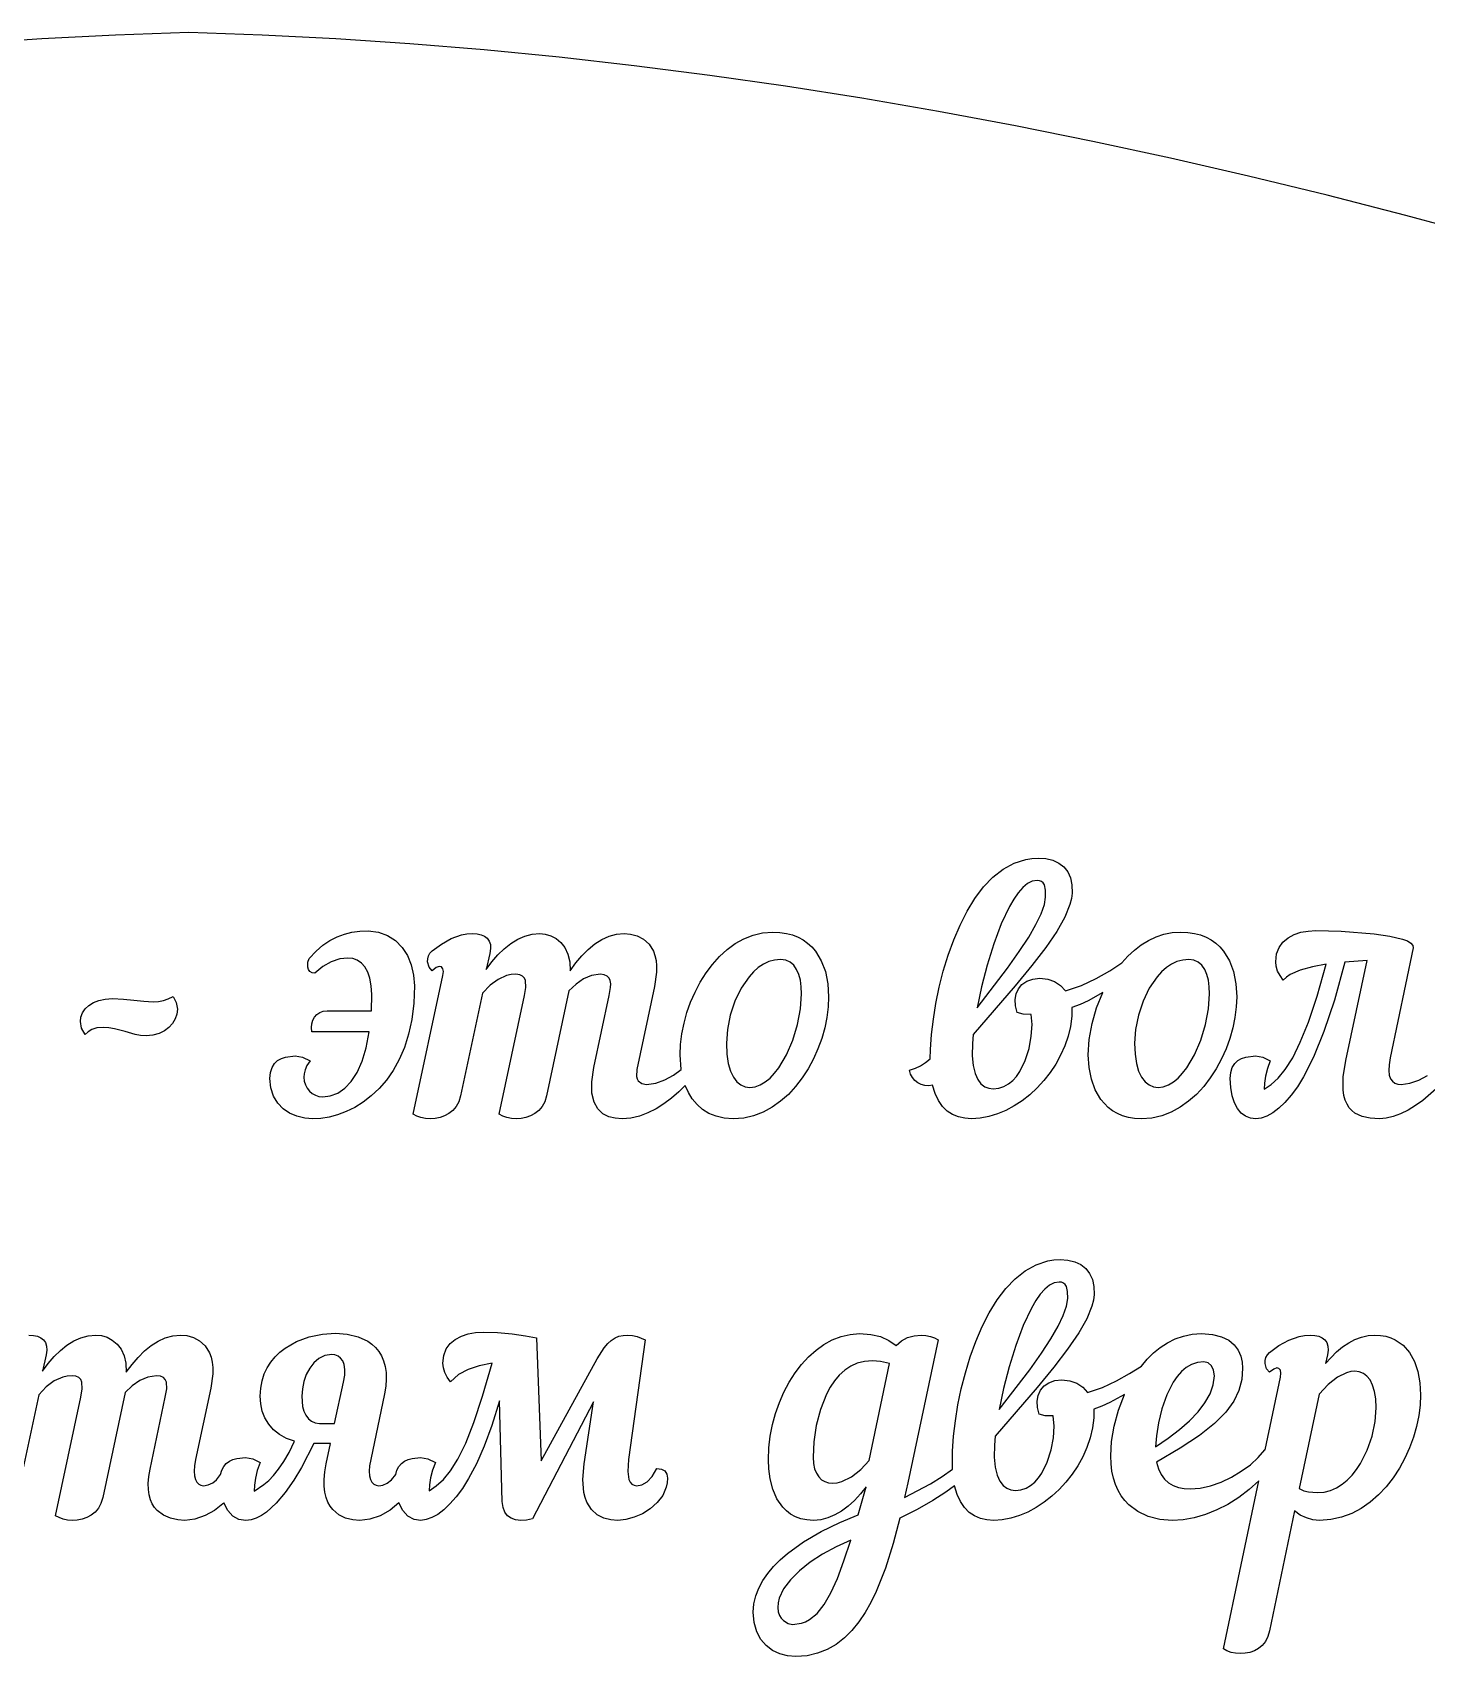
# Model space of a CAD drawing. Extents: x 1222 to 3994, y 2320 to 3800.
# Drawn here: x 2343.65 to 2376.34, y 3644.94 to 3683.01 of the extents above; entities that cross this region are included whole.
import ezdxf

# ---------------------------------------------------------------- set-up
doc = ezdxf.new("R2010")
doc.units = 0
doc.layers.add('____________', color=18, linetype='CONTINUOUS')

msp = doc.modelspace()

# ---------------------------------------------------------------- linework, layer by layer
at = {"layer": '____________'}
for points in [[(2377.711, 3678.22), (2375.854, 3678.723), (2374.007, 3679.199), (2372.167, 3679.647), (2370.337, 3680.067), (2368.515, 3680.46), (2366.701, 3680.825), (2364.896, 3681.162), (2363.1, 3681.471), (2361.312, 3681.753), (2359.533, 3682.008), (2357.763, 3682.234), (2356.001, 3682.433), (2354.247, 3682.605), (2352.502, 3682.748), (2350.766, 3682.864), (2349.038, 3682.952), (2347.319, 3683.013), (2345.6, 3682.952), (2343.873, 3682.864), (2342.136, 3682.748)], [(2376.564, 3658.245), (2376.248, 3657.973), (2376.078, 3657.854), (2375.904, 3657.751), (2375.73, 3657.665), (2375.557, 3657.601), (2375.39, 3657.56), (2375.232, 3657.546), (2375.018, 3657.559), (2374.825, 3657.601), (2374.659, 3657.681), (2374.589, 3657.737), (2374.527, 3657.805), (2374.475, 3657.887), (2374.433, 3657.983), (2374.402, 3658.094), (2374.384, 3658.221), (2374.386, 3658.527), (2374.444, 3658.909), (2374.944, 3661.255), (2374.419, 3661.221), (2374.176, 3660.326), (2373.933, 3659.589), (2373.691, 3658.994), (2373.454, 3658.528), (2373.309, 3658.297), (2373.163, 3658.097), (2373.017, 3657.93), (2372.873, 3657.793), (2372.731, 3657.686), (2372.593, 3657.61), (2372.461, 3657.564), (2372.336, 3657.546), (2372.211, 3657.559), (2372.096, 3657.604), (2371.993, 3657.679), (2371.905, 3657.785), (2371.834, 3657.921), (2371.78, 3658.084), (2371.746, 3658.276), (2371.735, 3658.494), (2371.748, 3658.634), (2371.783, 3658.748), (2371.84, 3658.839), (2371.914, 3658.909), (2372.002, 3658.96), (2372.103, 3658.994), (2372.327, 3659.019), (2372.498, 3658.989), (2372.675, 3658.901), (2372.606, 3658.721), (2372.561, 3658.545), (2372.538, 3658.382), (2372.531, 3658.24), (2372.695, 3658.353), (2372.859, 3658.5), (2373.026, 3658.701), (2373.199, 3658.975), (2373.378, 3659.34), (2373.568, 3659.814), (2373.77, 3660.418), (2373.987, 3661.17), (2373.66, 3661.11), (2373.375, 3661.031), (2373.144, 3660.928), (2373.053, 3660.866), (2372.979, 3660.797), (2372.902, 3660.902), (2372.846, 3661.01), (2372.813, 3661.12), (2372.802, 3661.229), (2372.822, 3661.411), (2372.881, 3661.564), (2372.972, 3661.69), (2373.091, 3661.79), (2373.232, 3661.865), (2373.391, 3661.917), (2373.563, 3661.948), (2373.741, 3661.957), (2374.333, 3661.941), (2375.11, 3661.881), (2375.475, 3661.828), (2375.774, 3661.757), (2375.887, 3661.714), (2375.971, 3661.666), (2376.019, 3661.611), (2376.027, 3661.551), (2375.486, 3658.977), (2375.458, 3658.814), (2375.451, 3658.679), (2375.463, 3658.57), (2375.492, 3658.486), (2375.536, 3658.424), (2375.593, 3658.382), (2375.661, 3658.358), (2375.74, 3658.35), (2375.948, 3658.378), (2376.159, 3658.453), (2376.359, 3658.561)], [(2343.567, 3652.475), (2343.675, 3652.468), (2343.77, 3652.447), (2343.85, 3652.412), (2343.913, 3652.362), (2343.959, 3652.298), (2343.985, 3652.217), (2343.99, 3652.121), (2343.973, 3652.009), (2343.889, 3651.628), (2344.022, 3651.808), (2344.163, 3651.971), (2344.31, 3652.115), (2344.464, 3652.239), (2344.625, 3652.338), (2344.791, 3652.413), (2344.964, 3652.459), (2345.142, 3652.475), (2345.273, 3652.462), (2345.403, 3652.423), (2345.526, 3652.357), (2345.637, 3652.264), (2345.731, 3652.143), (2345.801, 3651.992), (2345.844, 3651.813), (2345.853, 3651.603), (2345.989, 3651.786), (2346.132, 3651.953), (2346.282, 3652.102), (2346.437, 3652.229), (2346.599, 3652.333), (2346.767, 3652.41), (2346.942, 3652.458), (2347.123, 3652.475), (2347.272, 3652.462), (2347.426, 3652.419), (2347.573, 3652.342), (2347.704, 3652.224), (2347.806, 3652.059), (2347.843, 3651.958), (2347.869, 3651.842), (2347.883, 3651.713), (2347.882, 3651.568), (2347.834, 3651.23), (2347.478, 3649.562), (2347.453, 3649.412), (2347.445, 3649.283), (2347.452, 3649.177), (2347.473, 3649.091), (2347.507, 3649.026), (2347.551, 3648.98), (2347.604, 3648.953), (2347.665, 3648.944), (2347.777, 3648.962), (2347.88, 3649.011), (2347.969, 3649.084), (2348.042, 3649.172), (2348.065, 3649.206), (2348.094, 3649.311), (2348.139, 3649.397), (2348.199, 3649.466), (2348.271, 3649.52), (2348.355, 3649.559), (2348.446, 3649.585), (2348.647, 3649.604), (2348.817, 3649.574), (2348.994, 3649.486), (2348.925, 3649.302), (2348.881, 3649.123), (2348.857, 3648.958), (2348.85, 3648.817), (2349.078, 3648.969), (2349.193, 3649.066), (2349.308, 3649.185), (2349.426, 3649.331), (2349.547, 3649.51), (2349.67, 3649.726), (2349.798, 3649.985), (2349.608, 3650.052), (2349.444, 3650.144), (2349.306, 3650.256), (2349.193, 3650.388), (2349.106, 3650.535), (2349.043, 3650.695), (2349.006, 3650.866), (2348.994, 3651.044), (2349.005, 3651.231), (2349.037, 3651.404), (2349.088, 3651.563), (2349.157, 3651.71), (2349.242, 3651.843), (2349.341, 3651.964), (2349.453, 3652.072), (2349.576, 3652.168), (2349.848, 3652.323), (2350.144, 3652.432), (2350.451, 3652.496), (2350.755, 3652.517), (2351.034, 3652.497), (2351.29, 3652.436), (2351.514, 3652.333), (2351.612, 3652.264), (2351.699, 3652.184), (2351.775, 3652.092), (2351.838, 3651.987), (2351.888, 3651.871), (2351.924, 3651.742), (2351.945, 3651.6), (2351.949, 3651.445), (2351.937, 3651.277), (2351.907, 3651.095), (2351.585, 3649.562), (2351.559, 3649.412), (2351.551, 3649.283), (2351.558, 3649.177), (2351.58, 3649.091), (2351.613, 3649.026), (2351.657, 3648.98), (2351.711, 3648.953), (2351.771, 3648.944), (2351.869, 3648.958), (2351.973, 3649.003), (2352.075, 3649.083), (2352.171, 3649.206), (2352.2, 3649.311), (2352.245, 3649.397), (2352.305, 3649.466), (2352.378, 3649.52), (2352.461, 3649.559), (2352.553, 3649.585), (2352.753, 3649.604), (2352.924, 3649.574), (2353.1, 3649.486), (2353.031, 3649.307), (2352.987, 3649.13), (2352.963, 3648.967), (2352.956, 3648.825), (2353.121, 3648.938), (2353.287, 3649.086), (2353.455, 3649.29), (2353.63, 3649.567), (2353.812, 3649.939), (2354.004, 3650.425), (2354.209, 3651.043), (2354.43, 3651.814), (2354.127, 3651.757), (2353.867, 3651.671), (2353.644, 3651.549), (2353.456, 3651.382), (2353.378, 3651.487), (2353.323, 3651.595), (2353.289, 3651.705), (2353.278, 3651.814), (2353.299, 3651.996), (2353.357, 3652.149), (2353.448, 3652.275), (2353.567, 3652.375), (2353.709, 3652.45), (2353.868, 3652.502), (2354.039, 3652.533), (2354.218, 3652.542), (2354.555, 3652.532), (2354.898, 3652.503), (2355.215, 3652.46), (2355.471, 3652.407), (2355.581, 3649.528), (2356.893, 3651.916), (2357.06, 3652.178), (2357.141, 3652.275), (2357.225, 3652.351), (2357.312, 3652.407), (2357.404, 3652.446), (2357.504, 3652.468), (2357.613, 3652.475), (2357.725, 3652.467), (2357.832, 3652.445), (2358.019, 3652.365), (2357.63, 3649.562), (2357.61, 3649.28), (2357.637, 3649.088), (2357.667, 3649.024), (2357.707, 3648.979), (2357.757, 3648.953), (2357.816, 3648.944), (2357.937, 3648.965), (2358.063, 3649.033), (2358.184, 3649.158), (2358.29, 3649.35), (2358.398, 3649.335), (2358.478, 3649.29), (2358.527, 3649.218), (2358.544, 3649.122), (2358.537, 3649.013), (2358.514, 3648.909), (2358.429, 3648.717), (2358.3, 3648.548), (2358.138, 3648.404), (2357.954, 3648.288), (2357.759, 3648.203), (2357.562, 3648.15), (2357.376, 3648.131), (2357.214, 3648.143), (2357.051, 3648.184), (2356.896, 3648.262), (2356.76, 3648.383), (2356.652, 3648.556), (2356.611, 3648.664), (2356.581, 3648.788), (2356.556, 3649.087), (2356.589, 3649.46), (2356.809, 3650.908), (2355.378, 3648.165), (2355.234, 3648.137), (2355.101, 3648.13), (2354.982, 3648.144), (2354.879, 3648.181), (2354.794, 3648.241), (2354.729, 3648.326), (2354.686, 3648.436), (2354.667, 3648.571), (2354.607, 3650.934), (2354.425, 3650.358), (2354.243, 3649.868), (2354.062, 3649.456), (2353.879, 3649.113), (2353.735, 3648.882), (2353.589, 3648.682), (2353.443, 3648.515), (2353.298, 3648.378), (2353.156, 3648.272), (2353.018, 3648.195), (2352.886, 3648.149), (2352.762, 3648.131), (2352.6, 3648.155), (2352.457, 3648.231), (2352.338, 3648.36), (2352.246, 3648.539), (2352.041, 3648.367), (2351.806, 3648.239), (2351.563, 3648.159), (2351.331, 3648.131), (2351.166, 3648.144), (2350.997, 3648.185), (2350.835, 3648.264), (2350.693, 3648.386), (2350.632, 3648.466), (2350.58, 3648.56), (2350.539, 3648.668), (2350.51, 3648.792), (2350.495, 3648.932), (2350.494, 3649.09), (2350.51, 3649.266), (2350.543, 3649.46), (2350.645, 3649.935), (2350.247, 3649.935), (2349.959, 3649.373), (2349.78, 3649.075), (2349.581, 3648.788), (2349.367, 3648.533), (2349.139, 3648.326), (2349.021, 3648.247), (2348.901, 3648.186), (2348.779, 3648.147), (2348.655, 3648.131), (2348.494, 3648.155), (2348.351, 3648.231), (2348.231, 3648.36), (2348.139, 3648.539), (2348.12, 3648.519), (2347.926, 3648.361), (2347.706, 3648.242), (2347.459, 3648.159), (2347.224, 3648.131), (2347.059, 3648.142), (2346.889, 3648.18), (2346.725, 3648.25), (2346.58, 3648.361), (2346.518, 3648.433), (2346.464, 3648.518), (2346.421, 3648.616), (2346.39, 3648.728), (2346.372, 3648.855), (2346.368, 3648.997), (2346.381, 3649.157), (2346.412, 3649.333), (2346.767, 3651.018), (2346.803, 3651.211), (2346.796, 3651.37), (2346.769, 3651.431), (2346.723, 3651.478), (2346.656, 3651.508), (2346.564, 3651.518), (2346.358, 3651.49), (2346.17, 3651.412), (2345.995, 3651.289), (2345.827, 3651.128), (2345.302, 3648.665), (2345.26, 3648.53), (2345.199, 3648.417), (2345.121, 3648.325), (2345.029, 3648.252), (2344.928, 3648.197), (2344.819, 3648.16), (2344.706, 3648.138), (2344.591, 3648.131), (2344.479, 3648.139), (2344.373, 3648.161), (2344.277, 3648.196), (2344.193, 3648.241), (2344.786, 3651.018), (2344.819, 3651.211), (2344.811, 3651.37), (2344.786, 3651.431), (2344.741, 3651.478), (2344.674, 3651.508), (2344.583, 3651.518), (2344.471, 3651.51), (2344.365, 3651.487), (2344.165, 3651.399), (2343.979, 3651.261), (2343.804, 3651.078), (2343.287, 3648.665)]]:
    msp.add_lwpolyline(points, dxfattribs=at)
for points in [[(2369.195, 3661.204), (2369.336, 3661.358), (2369.488, 3661.498), (2369.648, 3661.621), (2369.818, 3661.725), (2369.995, 3661.809), (2370.181, 3661.872), (2370.375, 3661.91), (2370.575, 3661.923), (2370.742, 3661.916), (2370.896, 3661.892), (2371.039, 3661.855), (2371.169, 3661.803), (2371.288, 3661.739), (2371.396, 3661.663), (2371.492, 3661.575), (2371.577, 3661.477), (2371.715, 3661.252), (2371.812, 3660.995), (2371.869, 3660.711), (2371.887, 3660.408), (2371.877, 3660.168), (2371.846, 3659.923), (2371.795, 3659.675), (2371.725, 3659.429), (2371.637, 3659.185), (2371.531, 3658.948), (2371.408, 3658.72), (2371.268, 3658.504), (2371.113, 3658.303), (2370.943, 3658.119), (2370.76, 3657.956), (2370.562, 3657.816), (2370.352, 3657.702), (2370.13, 3657.617), (2369.896, 3657.564), (2369.652, 3657.546), (2369.494, 3657.554), (2369.348, 3657.578), (2369.213, 3657.616), (2369.09, 3657.668), (2368.977, 3657.733), (2368.875, 3657.81), (2368.703, 3657.997), (2368.571, 3658.221), (2368.479, 3658.475), (2368.425, 3658.752), (2368.407, 3659.045), (2368.43, 3659.407), (2368.496, 3659.777), (2368.603, 3660.145), (2368.749, 3660.503), (2368.404, 3660.311), (2368.214, 3660.225), (2368.018, 3660.154), (2368.018, 3659.951), (2367.987, 3659.713), (2367.932, 3659.48), (2367.855, 3659.254), (2367.759, 3659.036), (2367.644, 3658.826), (2367.513, 3658.628), (2367.367, 3658.442), (2367.207, 3658.269), (2367.037, 3658.111), (2366.857, 3657.97), (2366.669, 3657.846), (2366.475, 3657.742), (2366.277, 3657.658), (2366.076, 3657.597), (2365.874, 3657.559), (2365.673, 3657.546), (2365.513, 3657.557), (2365.363, 3657.589), (2365.226, 3657.646), (2365.101, 3657.727), (2364.991, 3657.835), (2364.897, 3657.971), (2364.819, 3658.137), (2364.758, 3658.334), (2364.666, 3658.321), (2364.576, 3658.326), (2364.49, 3658.349), (2364.411, 3658.387), (2364.342, 3658.442), (2364.285, 3658.511), (2364.242, 3658.594), (2364.216, 3658.689), (2364.354, 3658.73), (2364.477, 3658.789), (2364.59, 3658.863), (2364.699, 3658.952), (2364.708, 3659.172), (2364.732, 3659.518), (2364.775, 3659.88), (2364.835, 3660.252), (2364.913, 3660.63), (2365.008, 3661.008), (2365.121, 3661.38), (2365.252, 3661.742), (2365.401, 3662.088), (2365.567, 3662.414), (2365.751, 3662.713), (2365.953, 3662.98), (2366.173, 3663.21), (2366.411, 3663.399), (2366.666, 3663.54), (2366.94, 3663.628), (2367.083, 3663.651), (2367.231, 3663.659), (2367.415, 3663.646), (2367.578, 3663.607), (2367.718, 3663.542), (2367.835, 3663.452), (2367.926, 3663.336), (2367.989, 3663.195), (2368.023, 3663.029), (2368.026, 3662.838), (2368.011, 3662.708), (2367.978, 3662.571), (2367.859, 3662.273), (2367.671, 3661.939), (2367.413, 3661.563), (2367.087, 3661.138), (2366.693, 3660.66), (2365.707, 3659.519), (2365.69, 3659.307), (2365.687, 3659.023), (2365.709, 3658.792), (2365.753, 3658.608), (2365.815, 3658.467), (2365.891, 3658.365), (2365.98, 3658.298), (2366.078, 3658.26), (2366.181, 3658.249), (2366.31, 3658.262), (2366.429, 3658.301), (2366.538, 3658.362), (2366.636, 3658.443), (2366.725, 3658.541), (2366.803, 3658.653), (2366.93, 3658.911), (2367.019, 3659.196), (2367.071, 3659.485), (2367.088, 3659.758), (2367.07, 3659.993), (2366.879, 3659.998), (2366.74, 3660.035), (2366.699, 3660.191), (2366.691, 3660.34), (2366.714, 3660.476), (2366.768, 3660.596), (2366.852, 3660.697), (2366.965, 3660.774), (2367.105, 3660.822), (2367.273, 3660.84), (2367.455, 3660.82), (2367.618, 3660.761), (2367.759, 3660.668), (2367.874, 3660.543), (2368.245, 3660.673), (2368.592, 3660.835), (2368.91, 3661.017), (2369.195, 3661.204), (2369.195, 3661.204)], [(2367.205, 3663.134), (2367.093, 3663.115), (2366.982, 3663.058), (2366.873, 3662.967), (2366.765, 3662.846), (2366.661, 3662.697), (2366.559, 3662.523), (2366.366, 3662.116), (2366.19, 3661.649), (2366.035, 3661.148), (2365.904, 3660.638), (2365.8, 3660.145), (2366.515, 3661.077), (2366.789, 3661.464), (2367.011, 3661.804), (2367.181, 3662.099), (2367.302, 3662.352), (2367.378, 3662.566), (2367.408, 3662.745), (2367.405, 3662.909), (2367.377, 3663.032), (2367.35, 3663.076), (2367.313, 3663.108), (2367.265, 3663.127), (2367.205, 3663.134)], [(2350.458, 3658.063), (2350.637, 3658.084), (2350.811, 3658.149), (2350.976, 3658.261), (2351.128, 3658.421), (2351.265, 3658.632), (2351.383, 3658.895), (2351.48, 3659.212), (2351.55, 3659.587), (2350.204, 3659.587), (2350.197, 3659.683), (2350.205, 3659.774), (2350.229, 3659.857), (2350.268, 3659.931), (2350.321, 3659.991), (2350.388, 3660.038), (2350.467, 3660.067), (2350.56, 3660.078), (2351.601, 3660.078), (2351.61, 3660.459), (2351.598, 3660.663), (2351.566, 3660.839), (2351.515, 3660.986), (2351.448, 3661.105), (2351.365, 3661.197), (2351.27, 3661.262), (2351.165, 3661.301), (2351.051, 3661.314), (2350.859, 3661.292), (2350.658, 3661.225), (2350.459, 3661.114), (2350.272, 3660.958), (2350.208, 3660.97), (2350.16, 3661), (2350.128, 3661.046), (2350.11, 3661.1), (2350.109, 3661.215), (2350.145, 3661.305), (2350.304, 3661.476), (2350.464, 3661.617), (2350.627, 3661.728), (2350.794, 3661.814), (2350.966, 3661.877), (2351.144, 3661.919), (2351.33, 3661.942), (2351.525, 3661.949), (2351.766, 3661.922), (2351.98, 3661.844), (2352.166, 3661.722), (2352.321, 3661.563), (2352.444, 3661.37), (2352.535, 3661.152), (2352.59, 3660.914), (2352.609, 3660.662), (2352.593, 3660.253), (2352.546, 3659.877), (2352.472, 3659.532), (2352.373, 3659.218), (2352.251, 3658.934), (2352.11, 3658.679), (2351.953, 3658.452), (2351.781, 3658.253), (2351.598, 3658.081), (2351.407, 3657.934), (2351.209, 3657.812), (2351.009, 3657.714), (2350.808, 3657.639), (2350.609, 3657.587), (2350.415, 3657.556), (2350.23, 3657.546), (2350.038, 3657.561), (2349.854, 3657.604), (2349.684, 3657.677), (2349.532, 3657.779), (2349.405, 3657.912), (2349.307, 3658.075), (2349.244, 3658.269), (2349.222, 3658.494), (2349.235, 3658.634), (2349.271, 3658.748), (2349.327, 3658.839), (2349.401, 3658.909), (2349.489, 3658.96), (2349.59, 3658.994), (2349.815, 3659.019), (2349.985, 3658.989), (2350.162, 3658.901), (2350.089, 3658.797), (2350.045, 3658.694), (2350.024, 3658.6), (2350.018, 3658.52), (2350.027, 3658.427), (2350.053, 3658.341), (2350.095, 3658.263), (2350.149, 3658.196), (2350.215, 3658.14), (2350.289, 3658.098), (2350.371, 3658.072), (2350.458, 3658.063)], [(2358.865, 3658.703), (2358.84, 3659.045), (2358.85, 3659.288), (2358.881, 3659.535), (2358.931, 3659.785), (2358.999, 3660.034), (2359.085, 3660.279), (2359.189, 3660.517), (2359.309, 3660.747), (2359.445, 3660.964), (2359.595, 3661.166), (2359.76, 3661.35), (2359.938, 3661.513), (2360.13, 3661.653), (2360.333, 3661.767), (2360.547, 3661.852), (2360.773, 3661.905), (2361.008, 3661.923), (2361.175, 3661.916), (2361.329, 3661.892), (2361.471, 3661.855), (2361.602, 3661.803), (2361.721, 3661.739), (2361.828, 3661.663), (2361.925, 3661.575), (2362.01, 3661.477), (2362.148, 3661.252), (2362.245, 3660.995), (2362.301, 3660.711), (2362.32, 3660.408), (2362.309, 3660.168), (2362.278, 3659.923), (2362.228, 3659.675), (2362.158, 3659.429), (2362.069, 3659.185), (2361.963, 3658.948), (2361.84, 3658.72), (2361.701, 3658.504), (2361.546, 3658.303), (2361.376, 3658.119), (2361.192, 3657.956), (2360.995, 3657.816), (2360.785, 3657.702), (2360.562, 3657.617), (2360.329, 3657.564), (2360.085, 3657.546), (2359.873, 3657.561), (2359.683, 3657.604), (2359.513, 3657.673), (2359.364, 3657.766), (2359.234, 3657.88), (2359.124, 3658.014), (2359.032, 3658.164), (2358.959, 3658.329), (2358.805, 3658.174), (2358.638, 3658.028), (2358.46, 3657.895), (2358.274, 3657.778), (2358.081, 3657.682), (2357.883, 3657.609), (2357.681, 3657.562), (2357.477, 3657.546), (2357.318, 3657.557), (2357.165, 3657.595), (2357.026, 3657.665), (2356.909, 3657.776), (2356.821, 3657.933), (2356.771, 3658.143), (2356.767, 3658.412), (2356.817, 3658.748), (2357.172, 3660.433), (2357.208, 3660.626), (2357.211, 3660.71), (2357.201, 3660.785), (2357.174, 3660.846), (2357.128, 3660.893), (2357.061, 3660.922), (2356.969, 3660.933), (2356.763, 3660.905), (2356.575, 3660.827), (2356.4, 3660.704), (2356.232, 3660.543), (2355.707, 3658.08), (2355.665, 3657.945), (2355.603, 3657.832), (2355.526, 3657.74), (2355.434, 3657.667), (2355.333, 3657.612), (2355.224, 3657.575), (2355.111, 3657.553), (2354.996, 3657.546), (2354.884, 3657.554), (2354.778, 3657.576), (2354.682, 3657.61), (2354.598, 3657.656), (2355.191, 3660.433), (2355.224, 3660.626), (2355.216, 3660.785), (2355.191, 3660.846), (2355.146, 3660.893), (2355.079, 3660.922), (2354.988, 3660.933), (2354.876, 3660.925), (2354.77, 3660.902), (2354.57, 3660.814), (2354.384, 3660.676), (2354.209, 3660.493), (2353.692, 3658.08), (2353.65, 3657.945), (2353.588, 3657.832), (2353.511, 3657.74), (2353.419, 3657.667), (2353.318, 3657.612), (2353.209, 3657.575), (2353.096, 3657.553), (2352.981, 3657.546), (2352.869, 3657.554), (2352.763, 3657.576), (2352.667, 3657.61), (2352.583, 3657.656), (2353.277, 3660.907), (2353.289, 3660.998), (2353.276, 3661.064), (2353.243, 3661.105), (2353.193, 3661.119), (2353.121, 3661.094), (2353.023, 3661.017), (2352.953, 3661.1), (2352.919, 3661.225), (2352.92, 3661.294), (2352.937, 3661.363), (2352.97, 3661.427), (2353.023, 3661.483), (2353.243, 3661.643), (2353.472, 3661.772), (2353.714, 3661.858), (2353.841, 3661.881), (2353.972, 3661.89), (2354.08, 3661.883), (2354.175, 3661.862), (2354.254, 3661.827), (2354.318, 3661.777), (2354.363, 3661.713), (2354.39, 3661.632), (2354.395, 3661.536), (2354.378, 3661.424), (2354.293, 3661.043), (2354.427, 3661.223), (2354.568, 3661.386), (2354.715, 3661.53), (2354.869, 3661.654), (2355.03, 3661.753), (2355.196, 3661.828), (2355.368, 3661.874), (2355.547, 3661.89), (2355.678, 3661.877), (2355.808, 3661.838), (2355.931, 3661.772), (2356.042, 3661.679), (2356.135, 3661.558), (2356.206, 3661.407), (2356.249, 3661.228), (2356.258, 3661.017), (2356.394, 3661.201), (2356.537, 3661.368), (2356.686, 3661.517), (2356.842, 3661.644), (2357.004, 3661.748), (2357.172, 3661.825), (2357.347, 3661.873), (2357.528, 3661.89), (2357.677, 3661.877), (2357.831, 3661.834), (2357.978, 3661.757), (2358.109, 3661.639), (2358.211, 3661.474), (2358.248, 3661.373), (2358.274, 3661.257), (2358.288, 3661.128), (2358.287, 3660.983), (2358.239, 3660.645), (2357.824, 3658.698), (2357.815, 3658.54), (2357.83, 3658.48), (2357.856, 3658.432), (2357.938, 3658.37), (2358.053, 3658.35), (2358.267, 3658.379), (2358.482, 3658.457), (2358.686, 3658.57), (2358.865, 3658.703)], [(2361.194, 3661.28), (2361.053, 3661.267), (2360.918, 3661.23), (2360.791, 3661.17), (2360.67, 3661.09), (2360.558, 3660.991), (2360.454, 3660.877), (2360.27, 3660.609), (2360.123, 3660.302), (2360.014, 3659.973), (2359.947, 3659.638), (2359.924, 3659.316), (2359.935, 3659.057), (2359.968, 3658.84), (2360.02, 3658.661), (2360.088, 3658.52), (2360.17, 3658.413), (2360.263, 3658.339), (2360.366, 3658.297), (2360.474, 3658.283), (2360.598, 3658.298), (2360.718, 3658.341), (2360.834, 3658.409), (2360.946, 3658.5), (2361.051, 3658.612), (2361.151, 3658.742), (2361.33, 3659.046), (2361.478, 3659.391), (2361.59, 3659.758), (2361.66, 3660.126), (2361.685, 3660.476), (2361.678, 3660.641), (2361.657, 3660.794), (2361.621, 3660.931), (2361.57, 3661.049), (2361.502, 3661.146), (2361.417, 3661.219), (2361.315, 3661.264), (2361.194, 3661.28)], [(2370.761, 3661.28), (2370.62, 3661.267), (2370.485, 3661.23), (2370.358, 3661.17), (2370.238, 3661.09), (2370.125, 3660.991), (2370.021, 3660.877), (2369.837, 3660.609), (2369.69, 3660.302), (2369.581, 3659.973), (2369.514, 3659.638), (2369.491, 3659.316), (2369.503, 3659.057), (2369.536, 3658.84), (2369.587, 3658.661), (2369.655, 3658.52), (2369.737, 3658.413), (2369.831, 3658.339), (2369.933, 3658.297), (2370.042, 3658.283), (2370.165, 3658.298), (2370.286, 3658.341), (2370.402, 3658.409), (2370.513, 3658.5), (2370.619, 3658.612), (2370.719, 3658.742), (2370.898, 3659.046), (2371.046, 3659.391), (2371.157, 3659.758), (2371.228, 3660.126), (2371.252, 3660.476), (2371.245, 3660.641), (2371.224, 3660.794), (2371.188, 3660.931), (2371.137, 3661.049), (2371.069, 3661.146), (2370.984, 3661.219), (2370.882, 3661.264), (2370.761, 3661.28)], [(2345.31, 3659.688), (2345.163, 3659.676), (2345.048, 3659.642), (2344.958, 3659.588), (2344.887, 3659.519), (2344.803, 3659.671), (2344.777, 3659.824), (2344.79, 3659.93), (2344.828, 3660.03), (2344.89, 3660.122), (2344.976, 3660.203), (2345.084, 3660.27), (2345.213, 3660.321), (2345.362, 3660.354), (2345.531, 3660.366), (2345.788, 3660.354), (2346.031, 3660.327), (2346.263, 3660.301), (2346.487, 3660.289), (2346.607, 3660.296), (2346.723, 3660.318), (2346.839, 3660.357), (2346.953, 3660.416), (2347.026, 3660.27), (2347.055, 3660.112), (2347.041, 3659.997), (2347.003, 3659.886), (2346.94, 3659.782), (2346.855, 3659.688), (2346.748, 3659.609), (2346.622, 3659.547), (2346.478, 3659.508), (2346.318, 3659.493), (2346.188, 3659.502), (2346.064, 3659.524), (2345.824, 3659.591), (2345.579, 3659.658), (2345.448, 3659.68), (2345.31, 3659.688)], [(2365.223, 3649.331), (2365.225, 3649.757), (2365.249, 3650.103), (2365.292, 3650.465), (2365.352, 3650.837), (2365.43, 3651.215), (2365.525, 3651.593), (2365.638, 3651.965), (2365.769, 3652.327), (2365.918, 3652.674), (2366.084, 3652.999), (2366.269, 3653.298), (2366.471, 3653.565), (2366.69, 3653.795), (2366.928, 3653.984), (2367.183, 3654.125), (2367.457, 3654.213), (2367.6, 3654.236), (2367.748, 3654.244), (2367.931, 3654.231), (2368.094, 3654.192), (2368.233, 3654.127), (2368.349, 3654.037), (2368.439, 3653.921), (2368.503, 3653.78), (2368.538, 3653.614), (2368.544, 3653.423), (2368.527, 3653.293), (2368.493, 3653.156), (2368.372, 3652.858), (2368.182, 3652.524), (2367.923, 3652.148), (2367.598, 3651.723), (2367.205, 3651.245), (2366.224, 3650.104), (2366.207, 3649.892), (2366.204, 3649.609), (2366.226, 3649.377), (2366.27, 3649.193), (2366.332, 3649.052), (2366.409, 3648.95), (2366.497, 3648.883), (2366.595, 3648.845), (2366.698, 3648.834), (2366.828, 3648.847), (2366.947, 3648.886), (2367.055, 3648.947), (2367.154, 3649.028), (2367.242, 3649.126), (2367.32, 3649.238), (2367.447, 3649.496), (2367.536, 3649.781), (2367.588, 3650.07), (2367.605, 3650.343), (2367.587, 3650.578), (2367.396, 3650.583), (2367.257, 3650.62), (2367.216, 3650.777), (2367.208, 3650.925), (2367.231, 3651.061), (2367.285, 3651.181), (2367.369, 3651.282), (2367.482, 3651.359), (2367.622, 3651.408), (2367.79, 3651.425), (2367.972, 3651.405), (2368.135, 3651.346), (2368.276, 3651.253), (2368.391, 3651.128), (2368.742, 3651.249), (2369.071, 3651.401), (2369.375, 3651.571), (2369.651, 3651.747), (2369.786, 3651.908), (2369.933, 3652.055), (2370.092, 3652.184), (2370.262, 3652.295), (2370.444, 3652.385), (2370.638, 3652.452), (2370.842, 3652.494), (2371.058, 3652.509), (2371.321, 3652.489), (2371.534, 3652.435), (2371.702, 3652.352), (2371.83, 3652.245), (2371.921, 3652.12), (2371.981, 3651.983), (2372.014, 3651.84), (2372.023, 3651.696), (2372.004, 3651.432), (2371.938, 3651.176), (2371.817, 3650.922), (2371.629, 3650.665), (2371.364, 3650.399), (2371.013, 3650.119), (2370.564, 3649.82), (2370.008, 3649.494), (2370.05, 3649.336), (2370.112, 3649.204), (2370.192, 3649.095), (2370.288, 3649.01), (2370.398, 3648.946), (2370.52, 3648.901), (2370.654, 3648.876), (2370.796, 3648.868), (2371.031, 3648.887), (2371.276, 3648.943), (2371.522, 3649.03), (2371.764, 3649.144), (2371.995, 3649.281), (2372.207, 3649.436), (2372.393, 3649.604), (2372.548, 3649.782), (2372.554, 3649.783), (2372.912, 3651.492), (2372.924, 3651.583), (2372.911, 3651.649), (2372.878, 3651.69), (2372.828, 3651.704), (2372.756, 3651.679), (2372.658, 3651.603), (2372.588, 3651.685), (2372.554, 3651.81), (2372.555, 3651.879), (2372.572, 3651.948), (2372.605, 3652.012), (2372.658, 3652.068), (2372.878, 3652.228), (2373.107, 3652.357), (2373.349, 3652.443), (2373.476, 3652.467), (2373.607, 3652.475), (2373.715, 3652.468), (2373.809, 3652.447), (2373.889, 3652.412), (2373.953, 3652.362), (2373.998, 3652.298), (2374.025, 3652.217), (2374.03, 3652.121), (2374.013, 3652.009), (2373.971, 3651.806), (2374.23, 3652.082), (2374.369, 3652.196), (2374.512, 3652.293), (2374.659, 3652.37), (2374.81, 3652.427), (2374.965, 3652.463), (2375.122, 3652.475), (2375.257, 3652.467), (2375.382, 3652.446), (2375.498, 3652.412), (2375.605, 3652.365), (2375.79, 3652.236), (2375.939, 3652.065), (2376.054, 3651.858), (2376.134, 3651.621), (2376.182, 3651.359), (2376.197, 3651.078), (2376.187, 3650.835), (2376.155, 3650.586), (2376.103, 3650.334), (2376.031, 3650.082), (2375.939, 3649.832), (2375.829, 3649.587), (2375.701, 3649.352), (2375.555, 3649.128), (2375.392, 3648.919), (2375.213, 3648.729), (2375.018, 3648.559), (2374.808, 3648.413), (2374.583, 3648.294), (2374.344, 3648.206), (2374.092, 3648.15), (2373.827, 3648.131), (2373.674, 3648.145), (2373.522, 3648.187), (2373.377, 3648.256), (2373.243, 3648.351), (2372.658, 3645.54), (2372.617, 3645.406), (2372.558, 3645.293), (2372.485, 3645.201), (2372.398, 3645.128), (2372.301, 3645.073), (2372.196, 3645.036), (2372.086, 3645.014), (2371.973, 3645.007), (2371.86, 3645.015), (2371.755, 3645.037), (2371.658, 3645.071), (2371.575, 3645.117), (2372.402, 3649.06), (2372.176, 3648.851), (2371.934, 3648.666), (2371.682, 3648.507), (2371.421, 3648.375), (2371.156, 3648.27), (2370.891, 3648.193), (2370.628, 3648.147), (2370.372, 3648.131), (2370.082, 3648.154), (2369.812, 3648.222), (2369.567, 3648.336), (2369.354, 3648.498), (2369.261, 3648.598), (2369.179, 3648.71), (2369.107, 3648.834), (2369.046, 3648.971), (2368.998, 3649.12), (2368.962, 3649.283), (2368.941, 3649.458), (2368.933, 3649.647), (2368.954, 3649.983), (2369.015, 3650.343), (2369.116, 3650.714), (2369.258, 3651.083), (2368.916, 3650.893), (2368.728, 3650.809), (2368.535, 3650.739), (2368.535, 3650.536), (2368.504, 3650.298), (2368.449, 3650.065), (2368.372, 3649.839), (2368.276, 3649.621), (2368.161, 3649.412), (2368.03, 3649.213), (2367.884, 3649.027), (2367.724, 3648.854), (2367.554, 3648.696), (2367.374, 3648.555), (2367.186, 3648.431), (2366.992, 3648.327), (2366.794, 3648.244), (2366.593, 3648.182), (2366.391, 3648.144), (2366.19, 3648.131), (2366.029, 3648.142), (2365.879, 3648.176), (2365.74, 3648.235), (2365.615, 3648.319), (2365.504, 3648.431), (2365.41, 3648.571), (2365.333, 3648.741), (2365.274, 3648.942), (2365.067, 3648.792), (2364.764, 3648.599), (2364.395, 3648.387), (2363.988, 3648.182), (2363.834, 3647.591), (2363.653, 3647.011), (2363.436, 3646.464), (2363.312, 3646.209), (2363.176, 3645.97), (2363.027, 3645.75), (2362.865, 3645.55), (2362.688, 3645.374), (2362.495, 3645.224), (2362.286, 3645.104), (2362.06, 3645.014), (2361.815, 3644.958), (2361.55, 3644.939), (2361.359, 3644.955), (2361.176, 3645.003), (2361.007, 3645.083), (2360.857, 3645.196), (2360.731, 3645.342), (2360.635, 3645.521), (2360.573, 3645.734), (2360.551, 3645.981), (2360.566, 3646.175), (2360.61, 3646.363), (2360.681, 3646.544), (2360.775, 3646.72), (2360.892, 3646.889), (2361.029, 3647.051), (2361.184, 3647.206), (2361.354, 3647.354), (2361.733, 3647.628), (2362.148, 3647.871), (2362.581, 3648.082), (2363.015, 3648.258), (2363.201, 3648.919), (2363.067, 3648.751), (2362.926, 3648.599), (2362.778, 3648.465), (2362.624, 3648.35), (2362.466, 3648.258), (2362.302, 3648.189), (2362.135, 3648.146), (2361.965, 3648.131), (2361.808, 3648.141), (2361.667, 3648.17), (2361.54, 3648.216), (2361.428, 3648.277), (2361.329, 3648.352), (2361.243, 3648.438), (2361.106, 3648.639), (2361.009, 3648.865), (2360.948, 3649.103), (2360.916, 3649.337), (2360.907, 3649.554), (2360.918, 3649.831), (2360.95, 3650.106), (2361.003, 3650.377), (2361.075, 3650.64), (2361.165, 3650.896), (2361.271, 3651.14), (2361.394, 3651.371), (2361.532, 3651.587), (2361.684, 3651.785), (2361.848, 3651.964), (2362.024, 3652.122), (2362.21, 3652.255), (2362.406, 3652.363), (2362.611, 3652.442), (2362.822, 3652.492), (2363.04, 3652.509), (2363.306, 3652.491), (2363.536, 3652.439), (2363.733, 3652.351), (2363.904, 3652.229), (2364.026, 3652.339), (2364.171, 3652.415), (2364.328, 3652.46), (2364.488, 3652.475), (2364.6, 3652.467), (2364.706, 3652.445), (2364.802, 3652.41), (2364.886, 3652.365), (2364.175, 3649.012), (2364.099, 3648.665), (2364.709, 3648.989), (2364.983, 3649.159), (2365.223, 3649.331)], [(2367.722, 3653.719), (2367.61, 3653.7), (2367.499, 3653.643), (2367.39, 3653.552), (2367.282, 3653.431), (2367.178, 3653.282), (2367.076, 3653.108), (2366.883, 3652.701), (2366.707, 3652.234), (2366.552, 3651.733), (2366.421, 3651.224), (2366.317, 3650.73), (2367.033, 3651.662), (2367.307, 3652.049), (2367.528, 3652.389), (2367.698, 3652.684), (2367.819, 3652.937), (2367.895, 3653.151), (2367.926, 3653.33), (2367.922, 3653.494), (2367.894, 3653.617), (2367.867, 3653.661), (2367.83, 3653.693), (2367.783, 3653.713), (2367.722, 3653.719)], [(2349.968, 3651.044), (2349.988, 3650.8), (2350.019, 3650.691), (2350.064, 3650.595), (2350.123, 3650.515), (2350.195, 3650.453), (2350.282, 3650.414), (2350.383, 3650.4), (2350.738, 3650.4), (2350.95, 3651.374), (2350.976, 3651.535), (2350.979, 3651.671), (2350.962, 3651.782), (2350.928, 3651.87), (2350.879, 3651.937), (2350.818, 3651.982), (2350.747, 3652.009), (2350.67, 3652.017), (2350.512, 3651.994), (2350.372, 3651.928), (2350.253, 3651.828), (2350.154, 3651.699), (2350.075, 3651.549), (2350.018, 3651.385), (2349.982, 3651.214), (2349.968, 3651.044)], [(2363.269, 3649.537), (2363.743, 3651.806), (2363.538, 3651.859), (2363.345, 3651.873), (2363.161, 3651.858), (2362.991, 3651.814), (2362.837, 3651.744), (2362.696, 3651.65), (2362.569, 3651.535), (2362.456, 3651.402), (2362.355, 3651.252), (2362.267, 3651.089), (2362.126, 3650.734), (2362.029, 3650.355), (2361.974, 3649.975), (2361.956, 3649.613), (2361.965, 3649.465), (2361.991, 3649.339), (2362.032, 3649.234), (2362.087, 3649.149), (2362.154, 3649.085), (2362.232, 3649.039), (2362.319, 3649.012), (2362.414, 3649.003), (2362.519, 3649.013), (2362.63, 3649.043), (2362.857, 3649.153), (2363.077, 3649.321), (2363.269, 3649.537)], [(2371.117, 3651.848), (2370.967, 3651.832), (2370.829, 3651.787), (2370.704, 3651.715), (2370.59, 3651.621), (2370.488, 3651.506), (2370.397, 3651.375), (2370.245, 3651.075), (2370.132, 3650.748), (2370.053, 3650.419), (2370.005, 3650.114), (2369.983, 3649.858), (2370.278, 3650.055), (2370.545, 3650.258), (2370.78, 3650.465), (2370.981, 3650.675), (2371.143, 3650.887), (2371.263, 3651.099), (2371.337, 3651.31), (2371.363, 3651.518), (2371.345, 3651.652), (2371.294, 3651.756), (2371.217, 3651.824), (2371.117, 3651.848)], [(2374.657, 3651.628), (2374.559, 3651.619), (2374.458, 3651.592), (2374.247, 3651.487), (2374.032, 3651.317), (2373.818, 3651.086), (2373.353, 3648.876), (2373.464, 3648.826), (2373.571, 3648.798), (2373.776, 3648.783), (2373.934, 3648.796), (2374.083, 3648.834), (2374.224, 3648.895), (2374.356, 3648.976), (2374.479, 3649.076), (2374.592, 3649.192), (2374.696, 3649.322), (2374.79, 3649.464), (2374.947, 3649.775), (2375.062, 3650.108), (2375.132, 3650.447), (2375.156, 3650.773), (2375.146, 3650.98), (2375.119, 3651.156), (2375.074, 3651.304), (2375.014, 3651.423), (2374.941, 3651.514), (2374.856, 3651.578), (2374.761, 3651.616), (2374.657, 3651.628)], [(2361.474, 3645.693), (2361.682, 3645.721), (2361.78, 3645.756), (2361.873, 3645.806), (2362.048, 3645.951), (2362.213, 3646.159), (2362.37, 3646.431), (2362.524, 3646.772), (2362.679, 3647.182), (2362.837, 3647.666), (2362.496, 3647.514), (2362.177, 3647.342), (2361.887, 3647.153), (2361.633, 3646.951), (2361.422, 3646.74), (2361.263, 3646.524), (2361.162, 3646.306), (2361.136, 3646.198), (2361.127, 3646.091), (2361.137, 3645.989), (2361.166, 3645.904), (2361.208, 3645.835), (2361.259, 3645.781), (2361.373, 3645.713), (2361.474, 3645.693)]]:
    msp.add_lwpolyline(points, close=True, dxfattribs=at)

doc.saveas('drawing.dxf')
